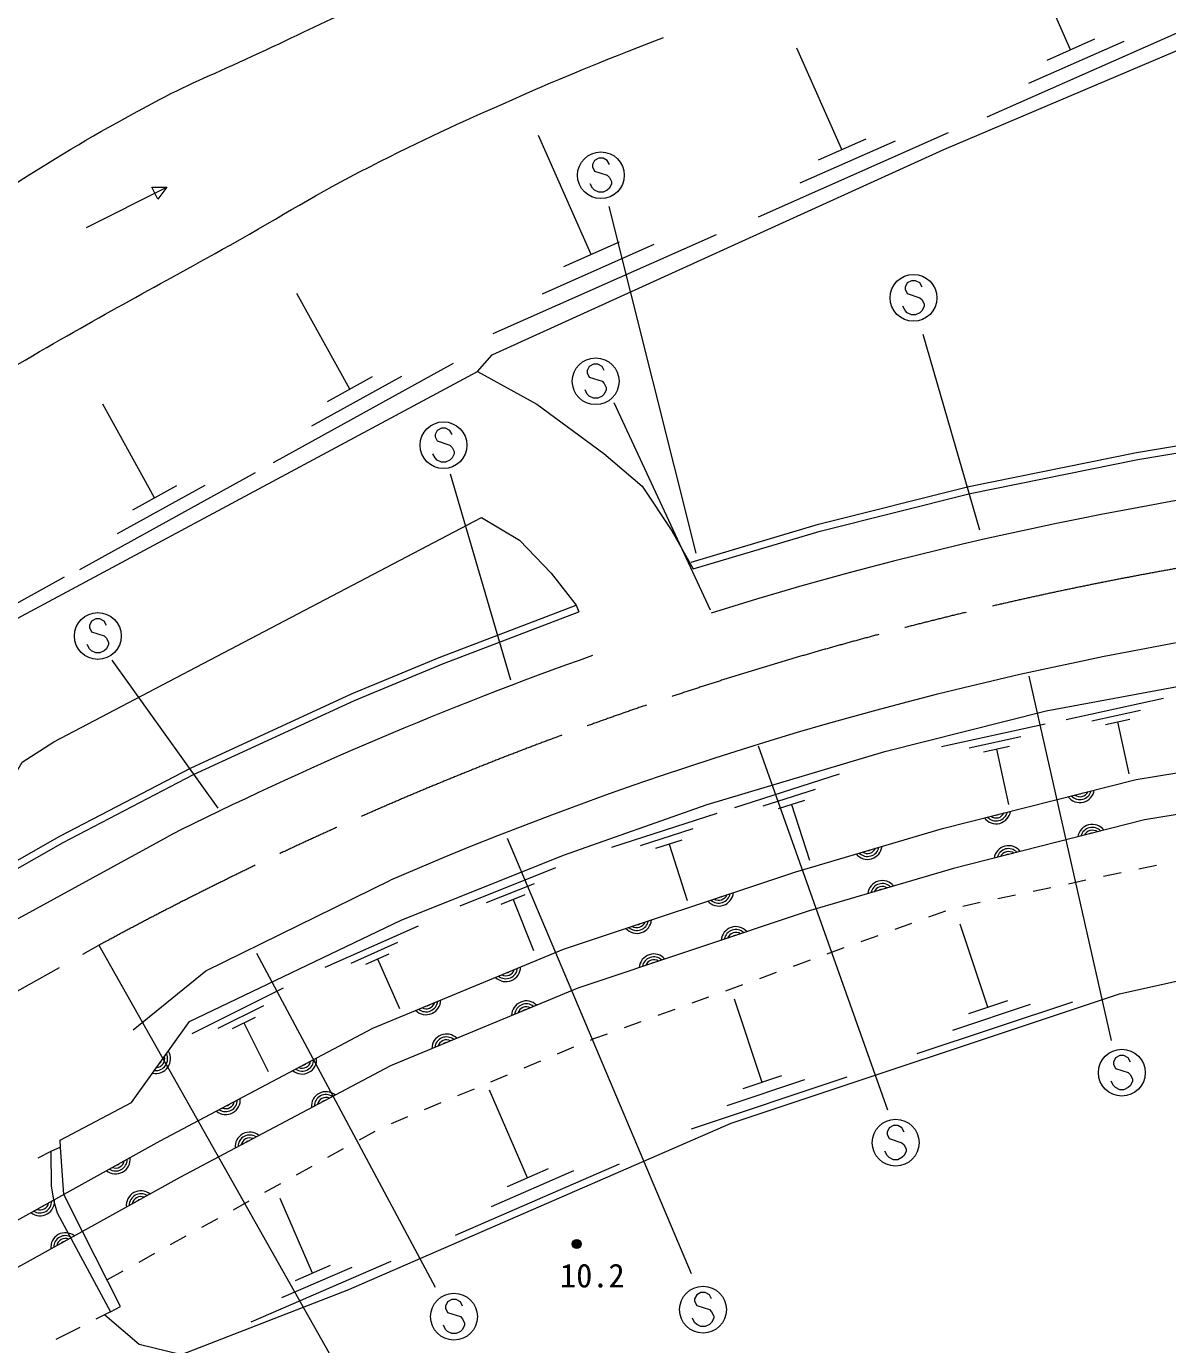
# Model space of a CAD drawing. Units: millimetres, scale not verified. Extents: x 40000 to 680000, y 20000 to 380000.
# Drawn here: x 103902 to 167311, y 269034 to 342292 of the extents above; entities that cross this region are included whole.
import ezdxf
from ezdxf.enums import TextEntityAlignment as Align

# ---------------------------------------------------------------- set-up
doc = ezdxf.new("R2010")
doc.units = ezdxf.units.MM
doc.header["$LTSCALE"] = 1000
doc.linetypes.add('CHAIN', pattern=[18.5, 12, -1.5, 3.5, -1.5])
for name, color, linetype, lineweight in [('M-BGD', 7, 'Continuous', 13), ('M-BMK', 2, 'CHAIN', 13), ('M-BMK-SRVR', 3, 'Continuous', 13), ('M-STR-STRC', 7, 'Continuous', 13), ('M-STR-STRD', 7, 'Continuous', 13)]:
    doc.layers.add(name, color=color, linetype=linetype, lineweight=lineweight)
doc.styles.add('ＭＳ ゴシック', font='')
doc.styles.get('ＭＳ ゴシック').set_extended_font_data('MS Gothic')

msp = doc.modelspace()

# ---------------------------------------------------------------- linework, layer by layer
at = {"layer": 'M-BGD'}
for p, q in [((161919, 340989), (159421, 346628)), ((167830, 341921), (157257, 337237)), ((164874, 341455), (159588, 339113)), ((163240, 341574), (160597, 340403)), ((149215, 335446), (146717, 341085)), ((155126, 336378), (144553, 331694)), ((135291, 329614), (132358, 336234)), ((152170, 335912), (146884, 333570)), ((150536, 336031), (147893, 334860)), ((107240, 331105), (111703, 333359)), ((110864, 333356), (111703, 333359)), ((111203, 332686), (110864, 333356)), ((111703, 333359), (111203, 332686)), ((142231, 330708), (129817, 325209)), ((138761, 330161), (132554, 327411)), ((136843, 330301), (133739, 328926)), ((121872, 322123), (118926, 327454)), ((127606, 323552), (117611, 318029)), ((124739, 322838), (119742, 320076)), ((123121, 322814), (120623, 321433)), ((111019, 316086), (108142, 321292)), ((116620, 317481), (106857, 312086)), ((113819, 316783), (108938, 314086)), ((112239, 316760), (109799, 315411)), ((106007, 311683), (96245, 306288)), ((161668, 303775), (167082, 304952)), ((163100, 303708), (165807, 304297)), ((154751, 302272), (160515, 303525)), ((163855, 303495), (165208, 303789)), ((164532, 303642), (165159, 300754)), ((156275, 302201), (159158, 302827)), ((157079, 301973), (158521, 302286)), ((157800, 302130), (158468, 299055)), ((143270, 298892), (149071, 300762)), ((144845, 298973), (147745, 299907)), ((145694, 298820), (147145, 299287)), ((146420, 299053), (147417, 295959)), ((136427, 296687), (142288, 298576)), ((138018, 296769), (140949, 297713)), ((138877, 296614), (140342, 297086)), ((139610, 296850), (140617, 293724)), ((127996, 293423), (133321, 295547)), ((164732, 295251), (163753, 295044)), ((166688, 295664), (165710, 295458)), ((129469, 293599), (132131, 294661)), ((162775, 294837), (161796, 294631)), ((130276, 293510), (131607, 294041)), ((130941, 293775), (132074, 290935)), ((158861, 294010), (157883, 293804)), ((160818, 294424), (159840, 294217)), ((154964, 293126), (154024, 292784)), ((156904, 293597), (155926, 293390)), ((120504, 290007), (125685, 292315)), ((153085, 292443), (152145, 292101)), ((157323, 287786), (155785, 292402)), ((151205, 291759), (150265, 291418)), ((121953, 290239), (124544, 291393)), ((149325, 291076), (148385, 290734)), ((122755, 290182), (124050, 290759)), ((123402, 290470), (124633, 287707)), ((147446, 290393), (146506, 290051)), ((145566, 289709), (144626, 289368)), ((113113, 286328), (118191, 288856)), ((143686, 289026), (142746, 288684)), ((141807, 288343), (140867, 288001)), ((144783, 283609), (143246, 288225)), ((162034, 288074), (153380, 285191)), ((159679, 287930), (155352, 286489)), ((158405, 288147), (156241, 287426)), ((114551, 286622), (117090, 287886)), ((115355, 286599), (116624, 287231)), ((139927, 287659), (138987, 287318)), ((115989, 286915), (117337, 284207)), ((138047, 286976), (137108, 286634)), ((135416, 286019), (135231, 285942)), ((136168, 286293), (135416, 286019)), ((134309, 285556), (133387, 285169)), ((132464, 284783), (131542, 284397)), ((130619, 284011), (129697, 283624)), ((149495, 283897), (140841, 281014)), ((147139, 283753), (142812, 282312)), ((145865, 283970), (143702, 283249)), ((128775, 283238), (127852, 282852)), ((131752, 278300), (129637, 283166)), ((126930, 282466), (126008, 282079)), ((125085, 281693), (124163, 281307)), ((123261, 280879), (122386, 280394)), ((121512, 279909), (120637, 279424)), ((105269, 279764), (104542, 279397)), ((119762, 278939), (118888, 278454)), ((136842, 279066), (127719, 275101)), ((134297, 278683), (129735, 276700)), ((132892, 278795), (130612, 277804)), ((118013, 277969), (117139, 277484)), ((116264, 276999), (115390, 276514)), ((119805, 273003), (118001, 277154)), ((114515, 276030), (113640, 275545)), ((112766, 275060), (111891, 274575)), ((111017, 274090), (110142, 273605)), ((124148, 273656), (116365, 270274)), ((121977, 273329), (118085, 271638)), ((120778, 273426), (118833, 272580)), ((109268, 273120), (108393, 272635)), ((108583, 270853), (107766, 270440)), ((106874, 269989), (105535, 269312))]:
    msp.add_line(p, q, dxfattribs=at)
for points in [[(75447, 280081), (88816, 287926), (99053, 307067), (128970, 323114), (129776, 324045), (154874, 335445), (170323, 342007)], [(128970, 323114), (132258, 321291), (135981, 318561), (138121, 316731), (139766, 314249), (140944, 312140)], [(140831, 312523), (147907, 314621), (156259, 316715), (165581, 318610), (172276, 319729), (180231, 320734), (187464, 321480), (196564, 321936), (205534, 321936), (211350, 321791)], [(140944, 312140), (148012, 314235), (156347, 316324), (165654, 318217), (172334, 319334), (180276, 320337), (187494, 321081), (196574, 321536), (205529, 321536), (211340, 321391)], [(99808, 293450), (102609, 299549), (103664, 301410), (105432, 302537), (129195, 314998), (131305, 313736), (133063, 311896), (134453, 310121), (134595, 309748)], [(100094, 294073), (105759, 297297), (113013, 301069), (121963, 305202), (126836, 307224), (134453, 310121)], [(99808, 293450), (105951, 296945), (113189, 300710), (122124, 304836), (126984, 306852), (134595, 309748)], [(112961, 286987), (124720, 292625), (133738, 296241), (141735, 299048), (151603, 301998), (160564, 304252), (170461, 306095), (179848, 307471), (189149, 308407), (201173, 308789), (211892, 308577), (224001, 307712), (291034, 299314), (303492, 297698), (512224, 271573)], [(89888, 268454), (111339, 280352), (123150, 286615), (133743, 291008), (146647, 295316), (154802, 297712), (165562, 300444), (175735, 302105), (187756, 303366), (200408, 303891), (212598, 303912), (222014, 302861), (302723, 291433), (366793, 282291), (446773, 270653), (528549, 259052), (531702, 259325), (532482, 263615)], [(533441, 256035), (446446, 268376), (366465, 280014), (302400, 289156), (221725, 300579), (212472, 301612), (200458, 301591), (187924, 301071), (176040, 299824), (166032, 298190), (155409, 295493), (147336, 293121), (134549, 288852), (124132, 284532), (112436, 278330), (91003, 266443)], [(108258, 270689), (110175, 269062), (112519, 268482), (121820, 272101), (143060, 281332), (164640, 288520), (182250, 292448), (195919, 293029), (210608, 291966), (223025, 290626), (238126, 288294), (257352, 285826), (270440, 283161), (300102, 278510), (321795, 275887), (351784, 274341), (358278, 273321), (366161, 271165), (413377, 264714), (470258, 257235)], [(105798, 280016), (105777, 280389), (109747, 282488), (112961, 286987)]]:
    msp.add_lwpolyline(points, dxfattribs=at)
msp.add_lwpolyline([(109138, 271150), (107021, 275327), (105975, 277377), (105798, 280016), (105269, 279764), (105281, 277861), (105409, 277063), (105622, 276355), (108583, 270853)], close=True, dxfattribs=at)
for radius in [250, 204, 159, 114, 68.2, 22.7]:
    msp.add_circle((134483, 274632), radius, dxfattribs=at)
for centre, radius, start, end in [((162431, 299972), 812, 216.86656, 351.62683), ((162431, 299972), 650, 222.98235, 345.51104), ((162431, 299972), 488, 234.11504, 334.37835), ((162431, 299972), 325, 268.30433, 300.18906), ((157779, 298790), 812, 216.86656, 351.62683), ((157779, 298790), 650, 222.98235, 345.51104), ((157779, 298790), 488, 234.11504, 334.37835), ((157779, 298790), 325, 268.30433, 300.18906), ((163123, 297130), 812, 36.86656, 171.62683), ((163123, 297130), 650, 42.98235, 165.51104), ((163123, 297130), 488, 54.11504, 154.37835), ((163123, 297130), 325, 88.30433, 120.18906), ((150636, 296814), 812, 218.99341, 353.75368), ((158471, 295948), 812, 36.86656, 171.62683), ((150636, 296814), 650, 225.1092, 347.6379), ((150636, 296814), 488, 236.24189, 336.50521), ((150636, 296814), 325, 270.43118, 302.31592), ((158471, 295948), 650, 42.98235, 165.51104), ((158471, 295948), 488, 54.11504, 154.37835), ((158471, 295948), 325, 88.30433, 120.18906), ((151461, 294007), 812, 38.99341, 173.75368), ((151461, 294007), 650, 45.1092, 167.6379), ((142373, 294218), 812, 221.0828, 355.84307), ((142373, 294218), 650, 227.19859, 349.72729), ((142373, 294218), 488, 238.33128, 338.5946), ((142373, 294218), 325, 272.52057, 304.40531), ((151461, 294007), 488, 56.24189, 156.50521), ((151461, 294007), 325, 90.43118, 122.31592), ((137820, 292698), 812, 221.0828, 355.84307), ((137820, 292698), 650, 227.19859, 349.72729), ((137820, 292698), 488, 238.33128, 338.5946), ((137820, 292698), 325, 272.52057, 304.40531), ((143318, 291450), 812, 41.0828, 175.84307), ((143318, 291450), 650, 47.19859, 169.72729), ((143318, 291450), 488, 58.33128, 158.5946), ((143318, 291450), 325, 92.52057, 124.40531), ((138765, 289930), 812, 41.0828, 175.84307), ((138765, 289930), 650, 47.19859, 169.72729), ((138765, 289930), 488, 58.33128, 158.5946), ((138765, 289930), 325, 92.52057, 124.40531), ((130544, 290019), 812, 225.1428, 359.90307), ((130544, 290019), 650, 231.25859, 353.78728), ((130544, 290019), 488, 242.39127, 342.65459), ((130544, 290019), 325, 276.58056, 308.4653), ((126110, 288181), 812, 225.1428, 359.90307), ((126110, 288181), 650, 231.25859, 353.78728), ((126110, 288181), 488, 242.39127, 342.65459), ((126110, 288181), 325, 276.58056, 308.4653), ((131677, 287323), 812, 45.1428, 179.90307), ((131677, 287323), 650, 51.25859, 173.78728), ((131677, 287323), 488, 62.39127, 162.65459), ((131677, 287323), 325, 96.58056, 128.4653), ((127243, 285484), 812, 45.1428, 179.90307), ((127243, 285484), 650, 51.25859, 173.78728), ((127243, 285484), 488, 62.39127, 162.65459), ((127243, 285484), 325, 96.58056, 128.4653), ((111100, 284919), 812, 257.08219, 31.84246), ((111100, 284919), 650, 263.19798, 25.72667), ((111100, 284919), 488, 274.33066, 14.59398), ((111100, 284919), 325, 308.51995, 340.40469), ((119219, 284884), 812, 230.5546, 5.31487), ((119219, 284884), 650, 236.67039, 359.19908), ((119219, 284884), 488, 247.80307, 348.06639), ((119219, 284884), 325, 281.99236, 313.8771), ((120551, 282280), 812, 50.5546, 185.31487), ((120551, 282280), 650, 56.67039, 179.19908), ((114978, 282635), 812, 230.5546, 5.31487), ((114978, 282635), 650, 236.67039, 359.19908), ((114978, 282635), 488, 247.80307, 348.06639), ((114978, 282635), 325, 281.99236, 313.8771), ((120551, 282280), 488, 67.80307, 168.06639), ((120551, 282280), 325, 101.99236, 133.8771), ((116310, 280031), 812, 50.5546, 185.31487), ((116310, 280031), 650, 56.67039, 179.19908), ((116310, 280031), 488, 67.80307, 168.06639), ((116310, 280031), 325, 101.99236, 133.8771), ((108857, 279333), 812, 231.63474, 6.39501), ((108857, 279333), 650, 237.75052, 0.27922), ((108857, 279333), 488, 248.88321, 349.14653), ((108857, 279333), 325, 283.0725, 314.95724), ((104659, 277005), 812, 231.63474, 6.39501), ((104659, 277005), 650, 237.75052, 0.27922), ((110266, 276770), 812, 51.63474, 186.39501), ((110266, 276770), 650, 57.75052, 180.27922), ((110266, 276770), 488, 68.88321, 169.14653), ((110266, 276770), 325, 103.0725, 134.95724), ((104659, 277005), 488, 248.88321, 349.14653), ((104659, 277005), 325, 283.0725, 314.95724), ((106069, 274442), 812, 51.63474, 186.39501), ((106069, 274442), 650, 57.75052, 180.27922), ((106069, 274442), 488, 68.88321, 169.14653), ((106069, 274442), 325, 103.0725, 134.95724)]:
    msp.add_arc(centre, radius, start, end, dxfattribs=at)
for points, knots in [([(60622, 306928), (62718, 308263), (63260, 308602), (64930, 309708), (66118, 310494), (66760, 310969), (67957, 311741), (69921, 313009), (71040, 313692), (73064, 314862), (74824, 315880), (75876, 316329), (77651, 317321), (79421, 318310), (80404, 318879), (82143, 319922), (84868, 321556), (86358, 322532), (89047, 324225), (92234, 326232), (94035, 327333), (97181, 329403), (99714, 331070), (101055, 332123), (103612, 333754), (106390, 335525), (107994, 336446), (110894, 338009), (112873, 339076), (114054, 339530), (116096, 340468), (120302, 342401), (122591, 343680), (126972, 345174), (128349, 345643), (128826, 345825), (130519, 346309)], [0, 0, 0, 0, 1, 1, 1, 2, 2, 2, 3, 3, 3, 4, 4, 4, 5, 5, 5, 6, 6, 6, 7, 7, 7, 8, 8, 8, 9, 9, 9, 10, 10, 10, 11, 11, 11, 12, 12, 12, 12]), ([(64870, 299158), (67773, 300835), (68579, 301285), (70870, 302785), (72769, 304029), (73745, 304856), (75646, 306095), (78446, 307921), (80102, 308804), (82929, 310588), (87301, 313346), (89672, 315013), (94041, 317776), (97664, 320066), (99714, 321317), (103404, 323497), (107965, 326191), (110608, 327548), (115226, 330141), (118255, 331842), (119887, 332914), (122981, 334492), (126036, 336049), (127789, 336842), (130926, 338228), (134161, 339657), (135252, 340085), (139296, 341680)], [0, 0, 0, 0, 1, 1, 1, 2, 2, 2, 3, 3, 3, 4, 4, 4, 5, 5, 5, 6, 6, 6, 7, 7, 7, 8, 8, 8, 9, 9, 9, 9])]:
    msp.add_open_spline(points, degree=3, knots=knots, dxfattribs=at)
at = {"layer": 'M-BMK'}
msp.add_line((79120, 275106), (107932, 291224), dxfattribs=at)
msp.add_arc((202256, 117615), 197578, 99.59053, 118.5157, dxfattribs=at)
at = {"layer": 'M-BMK-SRVR'}
msp.add_line((107932, 291224), (125434, 260241), dxfattribs=at)
at = {"layer": 'M-STR-STRC'}
for p, q in [((135470, 334844), (135351, 334608)), ((135706, 334962), (135470, 334844)), ((135942, 334962), (135706, 334962)), ((136179, 334844), (135942, 334962)), ((136297, 334608), (136179, 334844)), ((135351, 334608), (135351, 334490)), ((135351, 334490), (135470, 334253)), ((135470, 334253), (136179, 334017)), ((135351, 333308), (135233, 333544)), ((136179, 334017), (136297, 333899)), ((136297, 333899), (136415, 333662)), ((136415, 333544), (136297, 333308)), ((136415, 333662), (136415, 333544)), ((135470, 333190), (135351, 333308)), ((135706, 333071), (135470, 333190)), ((135942, 333071), (135706, 333071)), ((136179, 333190), (135942, 333071)), ((136297, 333308), (136179, 333190)), ((141123, 313011), (136284, 332290)), ((152837, 328035), (152719, 327799)), ((152719, 327799), (152719, 327681)), ((152719, 327681), (152837, 327444)), ((153073, 328153), (152837, 328035)), ((153309, 328153), (153073, 328153)), ((153546, 328035), (153309, 328153)), ((153664, 327799), (153546, 328035)), ((152719, 326499), (152600, 326735)), ((152837, 327444), (153546, 327208)), ((153546, 327208), (153664, 327090)), ((153664, 327090), (153782, 326853)), ((153782, 326735), (153664, 326499)), ((153782, 326853), (153782, 326735)), ((152837, 326381), (152719, 326499)), ((153073, 326263), (152837, 326381)), ((153309, 326263), (153073, 326263)), ((153546, 326381), (153309, 326263)), ((153664, 326499), (153546, 326381)), ((153710, 325178), (156852, 314304)), ((135179, 323396), (135061, 323160)), ((135061, 323160), (135061, 323042)), ((135415, 323515), (135179, 323396)), ((135651, 323515), (135415, 323515)), ((135888, 323396), (135651, 323515)), ((136006, 323160), (135888, 323396)), ((135061, 323042), (135179, 322805)), ((135179, 322805), (135888, 322569)), ((135888, 322569), (136006, 322451)), ((136006, 322451), (136124, 322215)), ((135061, 321860), (134942, 322096)), ((135179, 321742), (135061, 321860)), ((135415, 321624), (135179, 321742)), ((135651, 321624), (135415, 321624)), ((135888, 321742), (135651, 321624)), ((136006, 321860), (135888, 321742)), ((136124, 322096), (136006, 321860)), ((136124, 322215), (136124, 322096)), ((136550, 321387), (141888, 309865)), ((126724, 319842), (126606, 319606)), ((126606, 319606), (126606, 319488)), ((126606, 319488), (126724, 319251)), ((126960, 319960), (126724, 319842)), ((127196, 319960), (126960, 319960)), ((127433, 319842), (127196, 319960)), ((127551, 319606), (127433, 319842)), ((126724, 319251), (127433, 319015)), ((127433, 319015), (127551, 318897)), ((127551, 318897), (127669, 318660)), ((126606, 318306), (126487, 318542)), ((126724, 318188), (126606, 318306)), ((126960, 318070), (126724, 318188)), ((127196, 318070), (126960, 318070)), ((127433, 318188), (127196, 318070)), ((127551, 318306), (127433, 318188)), ((127669, 318542), (127551, 318306)), ((127669, 318660), (127669, 318542)), ((127455, 317426), (130797, 305978)), ((107519, 309242), (107401, 309006)), ((107756, 309361), (107519, 309242)), ((107992, 309361), (107756, 309361)), ((108228, 309242), (107992, 309361)), ((108347, 309006), (108228, 309242)), ((107401, 309006), (107401, 308888)), ((107401, 308888), (107519, 308652)), ((107519, 308652), (108228, 308415)), ((107401, 307706), (107283, 307942)), ((107519, 307588), (107401, 307706)), ((108228, 308415), (108347, 308297)), ((108347, 307706), (108228, 307588)), ((108347, 308297), (108465, 308061)), ((108465, 307942), (108347, 307706)), ((108465, 308061), (108465, 307942)), ((107756, 307470), (107519, 307588)), ((107992, 307470), (107756, 307470)), ((108228, 307588), (107992, 307470)), ((108650, 307075), (114536, 298845)), ((159591, 306178), (164181, 285926)), ((151760, 282060), (144577, 302287)), ((130610, 297174), (140836, 272981)), ((116693, 290789), (126620, 272233)), ((164413, 284975), (164295, 284739)), ((164650, 285093), (164413, 284975)), ((164886, 285093), (164650, 285093)), ((165123, 284975), (164886, 285093)), ((165241, 284739), (165123, 284975)), ((164295, 284739), (164295, 284621)), ((164295, 284621), (164413, 284384)), ((164413, 284384), (165123, 284148)), ((164295, 283439), (164177, 283675)), ((165123, 284148), (165241, 284030)), ((165241, 284030), (165359, 283793)), ((165359, 283675), (165241, 283439)), ((165359, 283793), (165359, 283675)), ((164413, 283321), (164295, 283439)), ((164650, 283202), (164413, 283321)), ((164886, 283202), (164650, 283202)), ((165123, 283321), (164886, 283202)), ((165241, 283439), (165123, 283321)), ((151843, 281084), (151725, 280848)), ((151725, 280848), (151725, 280730)), ((151725, 280730), (151843, 280493)), ((152080, 281203), (151843, 281084)), ((152316, 281203), (152080, 281203)), ((152552, 281084), (152316, 281203)), ((152671, 280848), (152552, 281084)), ((151843, 280493), (152552, 280257)), ((152552, 280257), (152671, 280139)), ((152671, 280139), (152789, 279903)), ((152789, 279903), (152789, 279784)), ((151725, 279548), (151607, 279784)), ((151843, 279430), (151725, 279548)), ((152080, 279312), (151843, 279430)), ((152316, 279312), (152080, 279312)), ((152552, 279430), (152316, 279312)), ((152671, 279548), (152552, 279430)), ((152789, 279784), (152671, 279548)), ((141144, 271806), (141026, 271570)), ((141380, 271925), (141144, 271806)), ((141616, 271925), (141380, 271925)), ((141853, 271806), (141616, 271925)), ((141971, 271570), (141853, 271806)), ((127306, 271417), (127188, 271180)), ((127188, 271180), (127188, 271062)), ((127188, 271062), (127306, 270826)), ((127542, 271535), (127306, 271417)), ((127778, 271535), (127542, 271535)), ((128015, 271417), (127778, 271535)), ((128133, 271180), (128015, 271417)), ((141026, 271570), (141026, 271452)), ((141026, 271452), (141144, 271215)), ((141144, 271215), (141853, 270979)), ((127306, 270826), (128015, 270589)), ((128015, 270589), (128133, 270471)), ((128133, 270471), (128251, 270235)), ((141026, 270270), (140907, 270506)), ((141853, 270979), (141971, 270861)), ((141971, 270861), (142089, 270625)), ((142089, 270506), (141971, 270270)), ((142089, 270625), (142089, 270506)), ((127188, 269880), (127069, 270117)), ((127306, 269762), (127188, 269880)), ((127542, 269644), (127306, 269762)), ((127778, 269644), (127542, 269644)), ((128015, 269762), (127778, 269644)), ((128133, 269880), (128015, 269762)), ((128251, 270117), (128133, 269880)), ((128251, 270235), (128251, 270117)), ((141144, 270152), (141026, 270270)), ((141380, 270034), (141144, 270152)), ((141616, 270034), (141380, 270034)), ((141853, 270152), (141616, 270034)), ((141971, 270270), (141853, 270152))]:
    msp.add_line(p, q, dxfattribs=at)
for centre in [(135824, 334017), (153191, 327208), (135533, 322569), (127078, 319015), (107874, 308415), (164768, 284148), (152198, 280257), (127660, 270589), (141498, 270979)]:
    msp.add_circle(centre, 1300, dxfattribs=at)
at = {"layer": 'M-STR-STRD'}
msp.add_line((100308, 290992), (111737, 297259), dxfattribs=at)
msp.add_lwpolyline([(109830, 286534), (113876, 289806), (124138, 294848)], dxfattribs=at)
for centre, radius, start, end in [((202139, 117320), 201563, 83.46473, 107.37641), ((202918, 112910), 198261, 83.82131, 113.41292), ((203154, 115477), 203474, 109.46088, 116.69764)]:
    msp.add_arc(centre, radius, start, end, dxfattribs=at)

# ---------------------------------------------------------------- texts
at = {"layer": 'M-BGD', "style": 'ＭＳ ゴシック'}
msp.add_text('10.2', height=1320, dxfattribs=at).set_placement((133552, 271816), align=Align.BOTTOM_LEFT)

doc.saveas('drawing.dxf')
